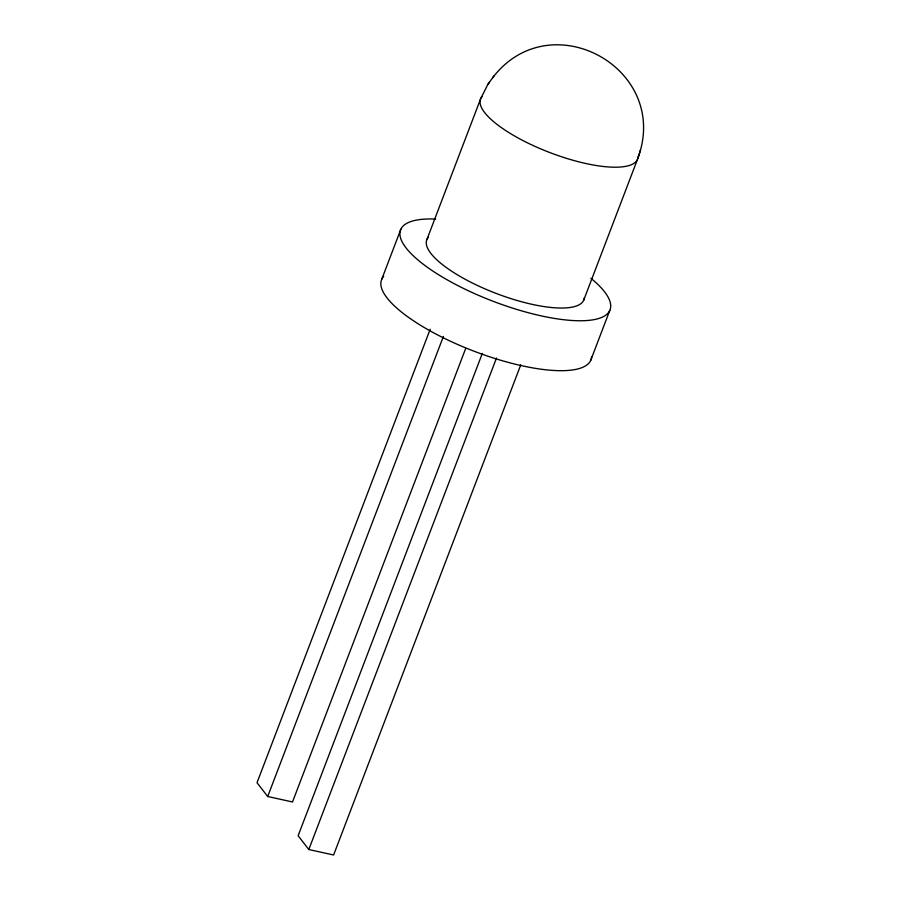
<?xml version="1.0" encoding="UTF-8"?>
<svg xmlns="http://www.w3.org/2000/svg" width="900" height="900" viewBox="0 0 900 900"><rect width="100%" height="100%" fill="white"/><g stroke="black" fill="none" stroke-linecap="round" stroke-linejoin="round"><path stroke-width="1.35" d="M640.474 149.917L637.875 158.254C671.186 68.321 550.204 2.047 492.536 77.884M381.757 279.236L400.826 229.297M426.938 239.445L480.713 98.617L487.946 84.285L493.976 75.904M430.189 329.231L257.017 782.719L267.705 796.5L292.511 801.979L465.683 348.48M267.705 796.5L443.385 336.454M482.31 353.419L298.125 835.74L308.812 849.521L333.608 855L520.796 364.804M308.812 849.521L496.496 358.02M583.673 300.274L637.447 159.458M590.726 360.349L609.795 310.41M487.946 84.285L489.431 82.249M590.884 278.269A112.095 33.705 20.9 0 1 569.61 320.31A112.095 33.705 20.9 0 1 423.934 264.746A112.095 33.705 20.9 0 1 435.668 219.071M591.592 357.064A112.095 33.705 20.9 0 1 472.23 350.516A112.095 33.705 20.9 0 1 383.715 276.322M638.1 156.994A84.071 25.279 20.9 0 1 548.572 152.078A84.071 25.279 20.9 0 1 482.186 96.435M584.325 297.81A84.071 25.279 20.9 0 1 494.798 292.905A84.071 25.279 20.9 0 1 428.411 237.251"/></g></svg>
